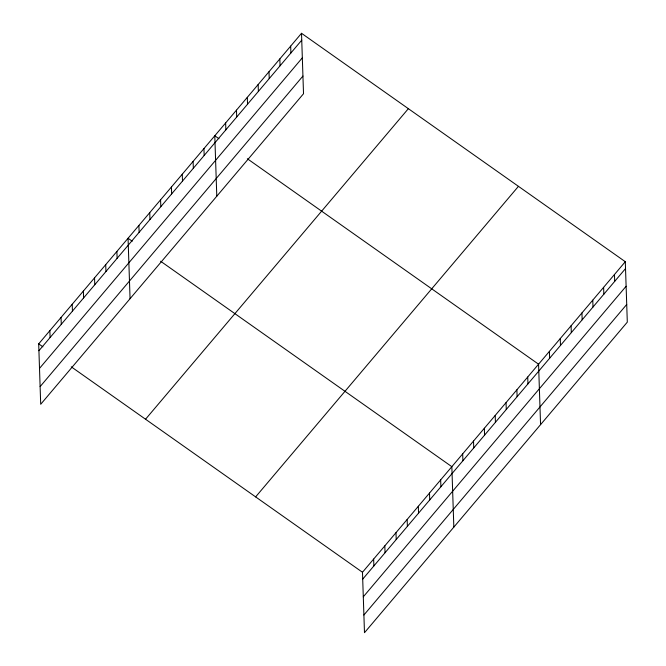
<?xml version="1.0" encoding="UTF-8"?>
<svg xmlns="http://www.w3.org/2000/svg" width="666" height="666" viewBox="0 0 666 666"><rect width="100%" height="100%" fill="white"/><g stroke="black" fill="none" stroke-linecap="round" stroke-linejoin="round"><path stroke-width="1" d="M301.515 33.3L303.521 93.731L40.701 404.287L38.695 343.856L301.515 33.3L625.299 261.713L627.305 322.144L364.485 632.7L362.479 572.269L625.299 261.713M38.928 350.724L301.748 40.168M39.51 368.398L302.331 57.842M40.118 386.613L302.938 76.057M145.546 419.23L408.366 108.675M255.627 496.894L518.448 186.338M362.704 579.137L625.524 268.581M363.295 596.811L626.115 286.255M363.894 615.026L626.714 304.47M218.964 138.728L214.785 135.781L216.791 196.212M247.344 158.749L538.569 364.202L540.567 424.625M132.234 241.209L128.055 238.27L130.061 298.693M160.614 261.238L451.839 466.683L453.837 527.114M38.695 343.856L42.874 346.803M71.254 366.824L362.479 572.269M614.46 274.525L614.685 281.393M603.612 287.337L603.846 294.205M592.773 300.15L592.998 307.009M581.934 312.953L582.159 319.822M571.087 325.766L571.32 332.634M560.248 338.578L560.481 345.446M549.408 351.39L549.633 358.258M527.722 377.006L527.955 383.874M516.883 389.818L517.116 396.686M506.043 402.63L506.268 409.498M495.204 415.442L495.429 422.311M484.357 428.255L484.59 435.114M473.518 441.058L473.742 447.927M462.679 453.871L462.903 460.739M440.667 479.878L440.892 486.746M429.495 493.081L429.728 499.95M418.323 506.277L418.556 513.145M407.159 519.48L407.384 526.348M395.987 532.675L396.212 539.543M384.815 545.879L385.048 552.738M373.651 559.074L373.876 565.942M290.676 46.112L290.9 52.98M279.837 58.924L280.061 65.792M268.997 71.728L269.222 78.596M258.15 84.54L258.383 91.409M247.311 97.353L247.536 104.221M236.472 110.165L236.696 117.033M225.632 122.977L225.857 129.845M203.946 148.593L204.171 155.461M193.107 161.405L193.331 168.273M182.268 174.217L182.492 181.085M171.42 187.029L171.653 193.898M160.581 199.833L160.806 206.701M149.742 212.645L149.967 219.514M138.894 225.458L139.127 232.326M116.883 251.465L117.116 258.333M105.719 264.668L105.944 271.537M94.547 277.864L94.772 284.732M83.375 291.067L83.608 297.927M72.211 304.262L72.436 311.13M61.039 317.457L61.264 324.325M49.867 330.661L50.1 337.529"/></g></svg>
